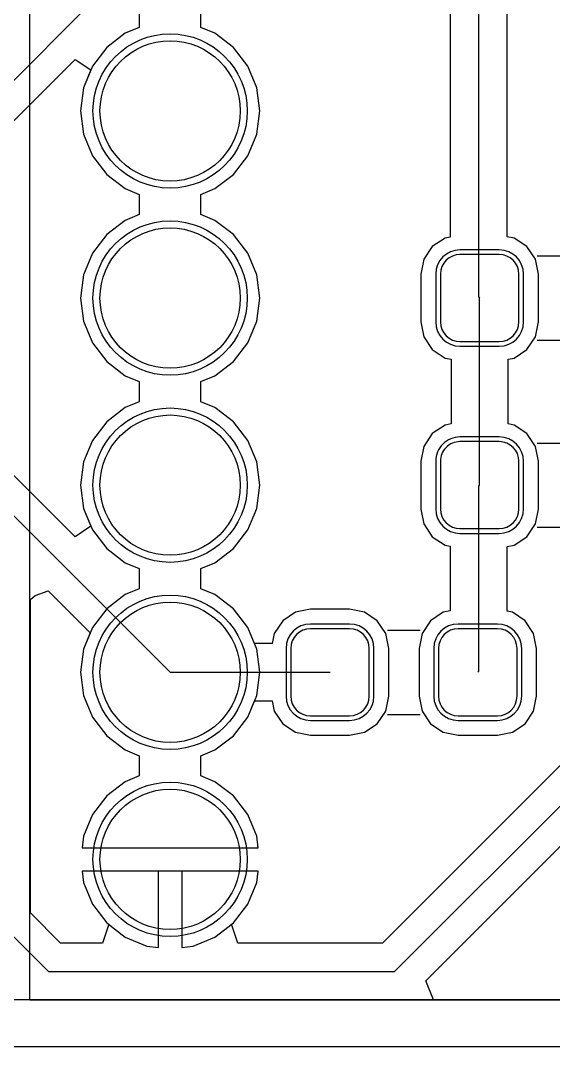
# Model space of a CAD drawing. Header units: millimetres. Extents: x 0 to 50, y 0 to 30.4.
# Drawn here: x 23.4 to 29.1, y 0 to 10.97 of the extents above; entities that cross this region are included whole.
import ezdxf

# ---------------------------------------------------------------- set-up
doc = ezdxf.new("R2010")
doc.units = ezdxf.units.MM
for name, color, linetype in [('BottomLayer', 5, 'Continuous'), ('BottomSolder', 6, 'Continuous'), ('Mechanical1', 6, 'Continuous'), ('MultiLayer', 9, 'Continuous'), ('TopLayer', 1, 'Continuous'), ('TopOverlay', 2, 'Continuous'), ('TopSolder', 216, 'Continuous')]:
    doc.layers.add(name, color=color, linetype=linetype)

# ---------------------------------------------------------------- blocks, each defined once
blk = doc.blocks.new('XBEE_7')
at = {"layer": 'BottomLayer'}
for centre in [(-11, -1), (-11, -3), (-11, -5), (-11, -7), (-11, -9)]:
    blk.add_circle(centre, 0.75, dxfattribs=at)
at = {"layer": 'BottomSolder'}
for centre in [(-11, -1), (-11, -3), (-11, -5), (-11, -7), (-11, -9)]:
    blk.add_circle(centre, 0.825, dxfattribs=at)
at = {"layer": 'MultiLayer'}
for centre in [(-11, -1), (-11, -3), (-11, -5), (-11, -7), (-11, -9)]:
    blk.add_circle(centre, 0.75, dxfattribs=at)
at = {"layer": 'TopLayer'}
for centre in [(-11, -1), (-11, -3), (-11, -5), (-11, -7), (-11, -9)]:
    blk.add_circle(centre, 0.75, dxfattribs=at)
at = {"layer": 'TopOverlay'}
for q in [(-12.5, 10.5), (12.5, -10.5)]:
    blk.add_line((-12.5, -10.5), q, dxfattribs=at)
at = {"layer": 'TopSolder'}
for centre in [(-11, -1), (-11, -3), (-11, -5), (-11, -7), (-11, -9)]:
    blk.add_circle(centre, 0.825, dxfattribs=at)
blk = doc.blocks.new('RESC160X80X55L30N_28')
at = {"layer": 'TopLayer'}
for p, q in [((-0.58, 0.465), (-1, 0.465)), ((1, 0.465), (0.58, 0.465)), ((-1.21, 0.255), (-1.21, -0.255)), ((-0.37, -0.255), (-0.37, 0.255)), ((0.37, 0.255), (0.37, -0.255)), ((1.21, -0.255), (1.21, 0.255)), ((-1, -0.465), (-0.58, -0.465)), ((0.58, -0.465), (1, -0.465))]:
    blk.add_line(p, q, dxfattribs=at)
for centre, start, end in [((-1, 0.255), 90, 180), ((-0.58, 0.255), 0, 90), ((0.58, 0.255), 90, 180), ((1, 0.255), 0, 90), ((-1, -0.255), 180, 270), ((-0.58, -0.255), 270, 0), ((0.58, -0.255), 180, 270), ((1, -0.255), 270, 0)]:
    blk.add_arc(centre, 0.21, start, end, dxfattribs=at)
at = {"layer": 'TopOverlay'}
for p, q in [((0.175, 0.45), (-0.175, 0.45)), ((0.175, -0.45), (-0.175, -0.45))]:
    blk.add_line(p, q, dxfattribs=at)
at = {"layer": 'TopSolder'}
for p, q in [((-0.58, 0.515), (-1, 0.515)), ((1, 0.515), (0.58, 0.515)), ((-1.26, 0.255), (-1.26, -0.255)), ((-0.32, -0.255), (-0.32, 0.255)), ((0.32, 0.255), (0.32, -0.255)), ((1.26, -0.255), (1.26, 0.255)), ((-1, -0.515), (-0.58, -0.515)), ((0.58, -0.515), (1, -0.515))]:
    blk.add_line(p, q, dxfattribs=at)
for centre, start, end in [((-1, 0.255), 90, 180), ((-0.58, 0.255), 0, 90), ((0.58, 0.255), 90, 180), ((1, 0.255), 0, 90), ((-1, -0.255), 180, 270), ((-0.58, -0.255), 270, 0), ((0.58, -0.255), 180, 270), ((1, -0.255), 270, 0)]:
    blk.add_arc(centre, 0.26, start, end, dxfattribs=at)
blk = doc.blocks.new('RESC160X80X55L30N_29')
at = {"layer": 'TopLayer'}
for p, q in [((-0.58, 0.465), (-1, 0.465)), ((1, 0.465), (0.58, 0.465)), ((-1.21, 0.255), (-1.21, -0.255)), ((-0.37, -0.255), (-0.37, 0.255)), ((0.37, 0.255), (0.37, -0.255)), ((1.21, -0.255), (1.21, 0.255)), ((-1, -0.465), (-0.58, -0.465)), ((0.58, -0.465), (1, -0.465))]:
    blk.add_line(p, q, dxfattribs=at)
for centre, start, end in [((-1, 0.255), 90, 180), ((-0.58, 0.255), 0, 90), ((0.58, 0.255), 90, 180), ((1, 0.255), 0, 90), ((-1, -0.255), 180, 270), ((-0.58, -0.255), 270, 0), ((0.58, -0.255), 180, 270), ((1, -0.255), 270, 0)]:
    blk.add_arc(centre, 0.21, start, end, dxfattribs=at)
at = {"layer": 'TopOverlay'}
for p, q in [((-0.175, 0.45), (0.175, 0.45)), ((-0.175, -0.45), (0.175, -0.45))]:
    blk.add_line(p, q, dxfattribs=at)
at = {"layer": 'TopSolder'}
for p, q in [((-0.58, 0.515), (-1, 0.515)), ((1, 0.515), (0.58, 0.515)), ((-1.26, 0.255), (-1.26, -0.255)), ((-0.32, -0.255), (-0.32, 0.255)), ((0.32, 0.255), (0.32, -0.255)), ((1.26, -0.255), (1.26, 0.255)), ((-1, -0.515), (-0.58, -0.515)), ((0.58, -0.515), (1, -0.515))]:
    blk.add_line(p, q, dxfattribs=at)
for centre, start, end in [((-1, 0.255), 90, 180), ((-0.58, 0.255), 0, 90), ((0.58, 0.255), 90, 180), ((1, 0.255), 0, 90), ((-1, -0.255), 180, 270), ((-0.58, -0.255), 270, 0), ((0.58, -0.255), 180, 270), ((1, -0.255), 270, 0)]:
    blk.add_arc(centre, 0.26, start, end, dxfattribs=at)
blk = doc.blocks.new('RESC160X80X55L30N_31')
at = {"layer": 'TopLayer'}
for p, q in [((-0.58, 0.465), (-1, 0.465)), ((1, 0.465), (0.58, 0.465)), ((-1.21, 0.255), (-1.21, -0.255)), ((-0.37, -0.255), (-0.37, 0.255)), ((0.37, 0.255), (0.37, -0.255)), ((1.21, -0.255), (1.21, 0.255)), ((-1, -0.465), (-0.58, -0.465)), ((0.58, -0.465), (1, -0.465))]:
    blk.add_line(p, q, dxfattribs=at)
for centre, start, end in [((-1, 0.255), 90, 180), ((-0.58, 0.255), 0, 90), ((0.58, 0.255), 90, 180), ((1, 0.255), 0, 90), ((-1, -0.255), 180, 270), ((-0.58, -0.255), 270, 0), ((0.58, -0.255), 180, 270), ((1, -0.255), 270, 0)]:
    blk.add_arc(centre, 0.21, start, end, dxfattribs=at)
at = {"layer": 'TopOverlay'}
for p, q in [((-0.175, 0.45), (0.175, 0.45)), ((-0.175, -0.45), (0.175, -0.45))]:
    blk.add_line(p, q, dxfattribs=at)
at = {"layer": 'TopSolder'}
for p, q in [((-0.58, 0.515), (-1, 0.515)), ((1, 0.515), (0.58, 0.515)), ((-1.26, 0.255), (-1.26, -0.255)), ((-0.32, -0.255), (-0.32, 0.255)), ((0.32, 0.255), (0.32, -0.255)), ((1.26, -0.255), (1.26, 0.255)), ((-1, -0.515), (-0.58, -0.515)), ((0.58, -0.515), (1, -0.515))]:
    blk.add_line(p, q, dxfattribs=at)
for centre, start, end in [((-1, 0.255), 90, 180), ((-0.58, 0.255), 0, 90), ((0.58, 0.255), 90, 180), ((1, 0.255), 0, 90), ((-1, -0.255), 180, 270), ((-0.58, -0.255), 270, 0), ((0.58, -0.255), 180, 270), ((1, -0.255), 270, 0)]:
    blk.add_arc(centre, 0.26, start, end, dxfattribs=at)

msp = doc.modelspace()

# ---------------------------------------------------------------- linework, layer by layer
at = {"layer": 'BottomLayer'}
for p, q in [((24.67, 11.108), (24.67, 10.892)), ((25.33, 10.892), (25.33, 11.108)), ((24.67, 10.892), (24.521, 10.83)), ((25.479, 10.83), (25.33, 10.892)), ((24.521, 10.83), (24.322, 10.678)), ((25.678, 10.678), (25.479, 10.83)), ((24.322, 10.678), (24.17, 10.479)), ((25.83, 10.479), (25.678, 10.678)), ((24.17, 10.479), (24.074, 10.248)), ((25.926, 10.248), (25.83, 10.479)), ((24.074, 10.248), (24.042, 10)), ((25.958, 10), (25.926, 10.248)), ((24.042, 10), (24.074, 9.752)), ((25.926, 9.752), (25.958, 10)), ((24.074, 9.752), (24.17, 9.521)), ((25.83, 9.521), (25.926, 9.752)), ((24.17, 9.521), (24.322, 9.322)), ((25.678, 9.322), (25.83, 9.521)), ((24.322, 9.322), (24.521, 9.17)), ((25.479, 9.17), (25.678, 9.322)), ((24.521, 9.17), (24.67, 9.108)), ((24.67, 9.108), (24.67, 8.892)), ((25.33, 9.108), (25.479, 9.17)), ((25.33, 8.892), (25.33, 9.108)), ((24.67, 8.892), (24.521, 8.83)), ((25.479, 8.83), (25.33, 8.892)), ((24.521, 8.83), (24.322, 8.678)), ((25.678, 8.678), (25.479, 8.83)), ((24.322, 8.678), (24.17, 8.479)), ((25.83, 8.479), (25.678, 8.678)), ((24.17, 8.479), (24.074, 8.248)), ((25.926, 8.248), (25.83, 8.479)), ((24.074, 8.248), (24.042, 8)), ((25.958, 8), (25.926, 8.248)), ((24.042, 8), (24.074, 7.752)), ((25.926, 7.752), (25.958, 8)), ((24.074, 7.752), (24.17, 7.521)), ((25.83, 7.521), (25.926, 7.752)), ((24.17, 7.521), (24.322, 7.322)), ((25.678, 7.322), (25.83, 7.521)), ((24.322, 7.322), (24.521, 7.17)), ((25.479, 7.17), (25.678, 7.322)), ((24.521, 7.17), (24.67, 7.108)), ((25.33, 7.108), (25.479, 7.17)), ((24.67, 7.108), (24.67, 6.892)), ((25.33, 6.892), (25.33, 7.108)), ((24.521, 6.83), (24.322, 6.678)), ((24.67, 6.892), (24.521, 6.83)), ((25.479, 6.83), (25.33, 6.892)), ((25.678, 6.678), (25.479, 6.83)), ((24.322, 6.678), (24.17, 6.479)), ((25.83, 6.479), (25.678, 6.678)), ((24.17, 6.479), (24.074, 6.248)), ((25.926, 6.248), (25.83, 6.479)), ((24.074, 6.248), (24.042, 6)), ((25.958, 6), (25.926, 6.248)), ((24.042, 6), (24.074, 5.752)), ((25.926, 5.752), (25.958, 6)), ((24.074, 5.752), (24.17, 5.521)), ((25.83, 5.521), (25.926, 5.752)), ((24.17, 5.521), (24.322, 5.322)), ((25.678, 5.322), (25.83, 5.521)), ((24.322, 5.322), (24.521, 5.17)), ((25.479, 5.17), (25.678, 5.322)), ((24.521, 5.17), (24.67, 5.108)), ((25.33, 5.108), (25.479, 5.17)), ((24.67, 5.108), (24.67, 4.892)), ((25.33, 4.892), (25.33, 5.108)), ((24.521, 4.83), (24.322, 4.678)), ((24.67, 4.892), (24.521, 4.83)), ((25.479, 4.83), (25.33, 4.892)), ((25.678, 4.678), (25.479, 4.83)), ((24.322, 4.678), (24.17, 4.479)), ((25.83, 4.479), (25.678, 4.678)), ((24.17, 4.479), (24.074, 4.248)), ((25.926, 4.248), (25.83, 4.479)), ((24.074, 4.248), (24.042, 4)), ((25.958, 4), (25.926, 4.248)), ((24.042, 4), (24.074, 3.752)), ((25.926, 3.752), (25.958, 4)), ((24.074, 3.752), (24.17, 3.521)), ((25.83, 3.521), (25.926, 3.752)), ((24.17, 3.521), (24.322, 3.322)), ((25.678, 3.322), (25.83, 3.521)), ((24.322, 3.322), (24.521, 3.17)), ((25.479, 3.17), (25.678, 3.322)), ((24.521, 3.17), (24.67, 3.108)), ((24.67, 3.108), (24.67, 2.892)), ((25.33, 3.108), (25.479, 3.17)), ((25.33, 2.892), (25.33, 3.108)), ((24.67, 2.892), (24.521, 2.83)), ((25.479, 2.83), (25.33, 2.892)), ((24.521, 2.83), (24.322, 2.678)), ((25.678, 2.678), (25.479, 2.83)), ((24.322, 2.678), (24.17, 2.479)), ((25.83, 2.479), (25.678, 2.678)), ((24.17, 2.479), (24.074, 2.248)), ((25.926, 2.248), (25.83, 2.479)), ((24.074, 2.248), (24.058, 2.125)), ((25.942, 2.125), (25.926, 2.248)), ((24.058, 2.125), (25.942, 2.125)), ((24.875, 1.875), (24.058, 1.875)), ((24.058, 1.875), (24.074, 1.752)), ((24.875, 1.058), (24.875, 1.875)), ((25.942, 1.875), (25.125, 1.875)), ((25.125, 1.875), (25.125, 1.058)), ((25.926, 1.752), (25.942, 1.875)), ((24.074, 1.752), (24.17, 1.521)), ((25.83, 1.521), (25.926, 1.752)), ((24.17, 1.521), (24.322, 1.322)), ((25.678, 1.322), (25.83, 1.521)), ((24.322, 1.322), (24.521, 1.17)), ((25.479, 1.17), (25.678, 1.322)), ((24.521, 1.17), (24.752, 1.074)), ((25.248, 1.074), (25.479, 1.17)), ((24.752, 1.074), (24.875, 1.058)), ((25.125, 1.058), (25.248, 1.074)), ((49.5, 0.5), (0.5, 0.5))]:
    msp.add_line(p, q, dxfattribs=at)
at = {"layer": 'Mechanical1'}
msp.add_line((0, 0), (50, 0), dxfattribs=at)
at = {"layer": 'TopLayer'}
for p, q in [((21.8, 8.8), (25, 12)), ((28.3, 8.01), (28.3, 11.99)), ((27.994, 11.344), (27.994, 8.652)), ((28.606, 8.656), (28.606, 11.348)), ((25.33, 10.892), (25.33, 11.108)), ((25.479, 10.83), (25.33, 10.892)), ((25.678, 10.678), (25.479, 10.83)), ((25.83, 10.479), (25.678, 10.678)), ((22.016, 8.584), (23.983, 10.551)), ((23.983, 10.551), (24.153, 10.438)), ((24.153, 10.438), (24.074, 10.248)), ((25.926, 10.248), (25.83, 10.479)), ((24.074, 10.248), (24.042, 10)), ((25.958, 10), (25.926, 10.248)), ((24.042, 10), (24.074, 9.752)), ((25.926, 9.752), (25.958, 10)), ((24.074, 9.752), (24.17, 9.521)), ((25.83, 9.521), (25.926, 9.752)), ((24.17, 9.521), (24.322, 9.322)), ((25.678, 9.322), (25.83, 9.521)), ((24.322, 9.322), (24.521, 9.17)), ((25.479, 9.17), (25.678, 9.322)), ((24.521, 9.17), (24.67, 9.108)), ((24.67, 9.108), (24.67, 8.892)), ((25.33, 9.108), (25.479, 9.17)), ((25.33, 8.892), (25.33, 9.108)), ((24.67, 8.892), (24.521, 8.83)), ((25.479, 8.83), (25.33, 8.892)), ((24.521, 8.83), (24.322, 8.678)), ((25.678, 8.678), (25.479, 8.83)), ((24.322, 8.678), (24.17, 8.479)), ((25.83, 8.479), (25.678, 8.678)), ((27.94, 8.641), (27.804, 8.551)), ((27.994, 8.652), (27.94, 8.641)), ((28.68, 8.641), (28.606, 8.656)), ((28.816, 8.551), (28.68, 8.641)), ((24.17, 8.479), (24.074, 8.248)), ((25.926, 8.248), (25.83, 8.479)), ((27.804, 8.551), (27.714, 8.415)), ((28.906, 8.415), (28.816, 8.551)), ((27.714, 8.415), (27.682, 8.255)), ((28.938, 8.255), (28.906, 8.415)), ((24.074, 8.248), (24.042, 8)), ((25.958, 8), (25.926, 8.248)), ((27.682, 8.255), (27.682, 7.745)), ((28.938, 7.745), (28.938, 8.255)), ((28.3, 8.01), (28.31, 8)), ((24.042, 8), (24.074, 7.752)), ((25.926, 7.752), (25.958, 8)), ((28.31, 6), (28.31, 8)), ((24.074, 7.752), (24.17, 7.521)), ((25.83, 7.521), (25.926, 7.752)), ((27.682, 7.745), (27.714, 7.585)), ((28.906, 7.585), (28.938, 7.745)), ((27.714, 7.585), (27.804, 7.449)), ((28.816, 7.449), (28.906, 7.585)), ((24.17, 7.521), (24.322, 7.322)), ((25.678, 7.322), (25.83, 7.521)), ((27.804, 7.449), (27.94, 7.359)), ((27.94, 7.359), (28.004, 7.346)), ((28.616, 7.346), (28.68, 7.359)), ((28.68, 7.359), (28.816, 7.449)), ((24.322, 7.322), (24.521, 7.17)), ((25.479, 7.17), (25.678, 7.322)), ((28.004, 7.346), (28.004, 6.654)), ((28.616, 6.654), (28.616, 7.346)), ((24.521, 7.17), (24.67, 7.108)), ((25.33, 7.108), (25.479, 7.17)), ((24.67, 7.108), (24.67, 6.892)), ((25.33, 6.892), (25.33, 7.108)), ((24.521, 6.83), (24.322, 6.678)), ((24.67, 6.892), (24.521, 6.83)), ((25.479, 6.83), (25.33, 6.892)), ((25.678, 6.678), (25.479, 6.83)), ((24.322, 6.678), (24.17, 6.479)), ((25.83, 6.479), (25.678, 6.678)), ((27.94, 6.641), (27.804, 6.551)), ((28.004, 6.654), (27.94, 6.641)), ((28.68, 6.641), (28.616, 6.654)), ((28.816, 6.551), (28.68, 6.641)), ((24.17, 6.479), (24.074, 6.248)), ((25.926, 6.248), (25.83, 6.479)), ((27.804, 6.551), (27.714, 6.415)), ((28.906, 6.415), (28.816, 6.551)), ((27.714, 6.415), (27.682, 6.255)), ((28.938, 6.255), (28.906, 6.415)), ((27.682, 6.255), (27.682, 5.745)), ((28.938, 5.745), (28.938, 6.255)), ((23.983, 5.449), (23.216, 6.216)), ((24.074, 6.248), (24.042, 6)), ((25.958, 6), (25.926, 6.248)), ((23, 6), (25, 4)), ((24.042, 6), (24.074, 5.752)), ((25.926, 5.752), (25.958, 6)), ((28.3, 5.99), (28.31, 6)), ((28.3, 4.01), (28.3, 5.99)), ((24.074, 5.752), (24.153, 5.562)), ((25.83, 5.521), (25.926, 5.752)), ((27.682, 5.745), (27.714, 5.585)), ((28.906, 5.585), (28.938, 5.745)), ((24.153, 5.562), (23.983, 5.449)), ((25.678, 5.322), (25.83, 5.521)), ((27.714, 5.585), (27.804, 5.449)), ((28.816, 5.449), (28.906, 5.585)), ((27.804, 5.449), (27.94, 5.359)), ((28.68, 5.359), (28.816, 5.449)), ((25.479, 5.17), (25.678, 5.322)), ((27.94, 5.359), (27.994, 5.348)), ((27.994, 5.348), (27.994, 4.656)), ((28.606, 5.344), (28.68, 5.359)), ((28.606, 4.652), (28.606, 5.344)), ((25.33, 5.108), (25.479, 5.17)), ((25.33, 4.892), (25.33, 5.108)), ((23.556, 4.819), (23.695, 4.872)), ((23.695, 4.872), (24.146, 4.421)), ((25.479, 4.83), (25.33, 4.892)), ((25.678, 4.678), (25.479, 4.83)), ((23.506, 4.779), (23.556, 4.819)), ((23.506, 1.427), (23.506, 4.779)), ((25.83, 4.479), (25.678, 4.678)), ((26.34, 4.641), (26.204, 4.551)), ((26.5, 4.673), (26.34, 4.641)), ((26.92, 4.673), (26.5, 4.673)), ((27.08, 4.641), (26.92, 4.673)), ((27.216, 4.551), (27.08, 4.641)), ((27.92, 4.641), (27.784, 4.551)), ((27.994, 4.656), (27.92, 4.641)), ((28.66, 4.641), (28.606, 4.652)), ((28.796, 4.551), (28.66, 4.641)), ((26.204, 4.551), (26.114, 4.415)), ((27.306, 4.415), (27.216, 4.551)), ((27.784, 4.551), (27.694, 4.415)), ((28.886, 4.415), (28.796, 4.551)), ((24.146, 4.421), (24.074, 4.248)), ((25.902, 4.306), (25.83, 4.479)), ((26.114, 4.415), (26.092, 4.306)), ((27.338, 4.255), (27.306, 4.415)), ((27.694, 4.415), (27.662, 4.255)), ((28.918, 4.255), (28.886, 4.415)), ((26.092, 4.306), (25.902, 4.306)), ((24.074, 4.248), (24.042, 4)), ((27.338, 3.745), (27.338, 4.255)), ((27.662, 4.255), (27.662, 3.745)), ((28.918, 3.745), (28.918, 4.255)), ((24.042, 4), (24.074, 3.752)), ((25, 4), (25, 4)), ((25, 4), (26.71, 4)), ((28.29, 4), (28.3, 4.01)), ((24.074, 3.752), (24.17, 3.521)), ((27.306, 3.585), (27.338, 3.745)), ((27.662, 3.745), (27.694, 3.585)), ((28.886, 3.585), (28.918, 3.745)), ((25.83, 3.521), (25.902, 3.694)), ((25.902, 3.694), (26.092, 3.694)), ((26.092, 3.694), (26.114, 3.585)), ((24.17, 3.521), (24.322, 3.322)), ((25.678, 3.322), (25.83, 3.521)), ((26.114, 3.585), (26.204, 3.449)), ((27.216, 3.449), (27.306, 3.585)), ((27.694, 3.585), (27.784, 3.449)), ((28.796, 3.449), (28.886, 3.585)), ((26.204, 3.449), (26.34, 3.359)), ((27.08, 3.359), (27.216, 3.449)), ((29.584, 3.417), (27.273, 1.106)), ((27.784, 3.449), (27.92, 3.359)), ((28.66, 3.359), (28.796, 3.449)), ((24.322, 3.322), (24.521, 3.17)), ((25.479, 3.17), (25.678, 3.322)), ((26.34, 3.359), (26.5, 3.327)), ((26.5, 3.327), (26.92, 3.327)), ((26.92, 3.327), (27.08, 3.359)), ((27.4, 0.8), (29.89, 3.29)), ((27.92, 3.359), (28.08, 3.327)), ((28.08, 3.327), (28.5, 3.327)), ((28.5, 3.327), (28.66, 3.359)), ((24.521, 3.17), (24.67, 3.108)), ((24.67, 3.108), (24.67, 2.892)), ((25.33, 3.108), (25.479, 3.17)), ((25.33, 2.892), (25.33, 3.108)), ((27.733, 0.7), (30.106, 3.074)), ((24.67, 2.892), (24.521, 2.83)), ((25.479, 2.83), (25.33, 2.892)), ((24.521, 2.83), (24.322, 2.678)), ((25.678, 2.678), (25.479, 2.83)), ((24.322, 2.678), (24.17, 2.479)), ((25.83, 2.479), (25.678, 2.678)), ((24.17, 2.479), (24.074, 2.248)), ((25.926, 2.248), (25.83, 2.479)), ((24.074, 2.248), (24.058, 2.125)), ((25.942, 2.125), (25.926, 2.248)), ((24.058, 2.125), (25.942, 2.125)), ((25.942, 1.875), (24.058, 1.875)), ((24.058, 1.875), (24.074, 1.752)), ((25.926, 1.752), (25.942, 1.875)), ((24.074, 1.752), (24.17, 1.521)), ((25.83, 1.521), (25.926, 1.752)), ((23.827, 1.106), (23.506, 1.427)), ((24.17, 1.521), (24.322, 1.322)), ((25.678, 1.322), (25.83, 1.521)), ((24.322, 1.322), (24.344, 1.306)), ((25.656, 1.306), (25.678, 1.322)), ((23.2, 1.3), (23.7, 0.8)), ((24.344, 1.306), (24.276, 1.106)), ((25.724, 1.106), (25.656, 1.306)), ((24.276, 1.106), (23.827, 1.106)), ((27.273, 1.106), (25.724, 1.106)), ((23.7, 0.8), (27.4, 0.8)), ((27.815, 0.5), (27.733, 0.7)), ((49.5, 0.5), (27.815, 0.5))]:
    msp.add_line(p, q, dxfattribs=at)

# ---------------------------------------------------------------- block references
for name, p in [('XBEE_7', (36, 11)), ('RESC160X80X55L30N_31', (29.1, 8)), ('RESC160X80X55L30N_29', (27.5, 4))]:
    msp.add_blockref(name, p)
at = {"rotation": 180}
msp.add_blockref('RESC160X80X55L30N_28', (29.1, 6), dxfattribs=at)

doc.saveas('drawing.dxf')
